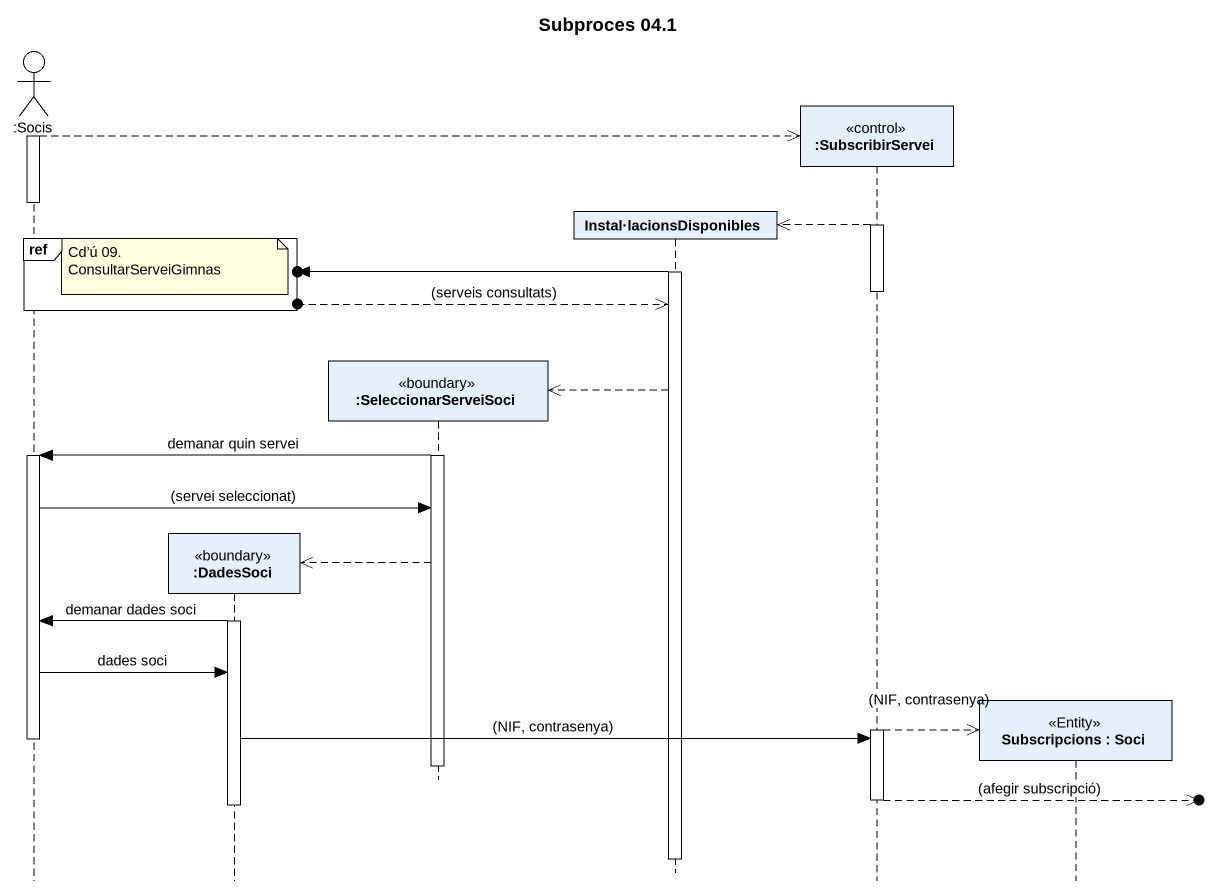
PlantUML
@startuml
title Subproces 04.1
hide footbox
actor ":Socis" as Socis
participant ":DadesSoci" as DadesSoci <<boundary>>
participant ":SeleccionarServeiSoci" as SeleccionarServeiSoci <<boundary>>
participant "Instal·lacionsDisponibles" as Instal_lacionsDisponibles
participant ":SubscribirServei" as SubscribirServei <<control>>
participant "Subscripcions : Soci" as Subscripcions <<Entity>>

activate Socis
Socis -->> SubscribirServei **
deactivate Socis
activate SubscribirServei
SubscribirServei -->> Instal_lacionsDisponibles **
ref over Socis, DadesSoci :  
note over DadesSoci : Cd’ú 09. ConsultarServeiGimnas
activate Instal_lacionsDisponibles
[o<- Instal_lacionsDisponibles
deactivate SubscribirServei
[o-->> Instal_lacionsDisponibles : (serveis consultats)
Instal_lacionsDisponibles -->> SeleccionarServeiSoci **
activate SeleccionarServeiSoci
SeleccionarServeiSoci -> Socis : demanar quin servei
activate Socis
Socis -> SeleccionarServeiSoci : (servei seleccionat)
SeleccionarServeiSoci -->> DadesSoci **
activate DadesSoci
DadesSoci -> Socis : demanar dades soci
Socis -> DadesSoci : dades soci
activate SubscribirServei
SubscribirServei -->> Subscripcions ** : (NIF, contrasenya)
DadesSoci -> SubscribirServei : (NIF, contrasenya)
deactivate Socis
deactivate SeleccionarServeiSoci
SubscribirServei -->>o] : (afegir subscripció)
deactivate SubscribirServei
deactivate DadesSoci
deactivate Instal_lacionsDisponibles
@enduml
